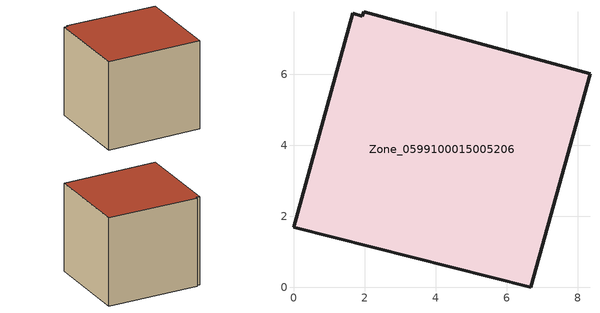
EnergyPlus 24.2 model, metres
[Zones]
Zone_0599100015005206
 floor ground (C_G): 1.93,7.63 1.97,7.76 8.34,6 6.68,0 0,1.69 1.67,7.71 z0.92
 wall outside (C_F): 0,1.69 6.68,0 8.34,6 1.97,7.76 1.93,7.63 1.67,7.71 0,1.69 z0.92:7.3
 roof outside (C_R): 1.93,7.63 1.67,7.71 0,1.69 6.68,0 8.34,6 1.97,7.76 z7.3
[BUILDING]
Pand.0599100015005206: North Axis=0; Terrain=City; Loads Convergence Tolerance Value=0.04; Temperature Convergence Tolerance Value=0.4; Solar Distribution=FullExterior; Maximum Number of Warmup Days=25; Minimum Number of Warmup Days=1
[Site:Location]
Rotterdam.The.Hague.AP_ZH_NLD Design_Conditions: Latitude=51.96; Longitude=4.45; Time Zone=1; Elevation=-4.5
[SITE:GROUNDTEMPERATURE:BUILDINGSURFACE]
18, 18, 18, 18, 18, 18, 18, 18, 18, 18, 18, 18
[MATERIAL] Thermal Absorptance=0.9; Solar Absorptance=0.7; Visible Absorptance=0.7
Name | Roughness | Thickness | Conductivity | Density | Specific Heat
G.TC.1946-1964 | MediumSmooth | 0.15 | 1 | 540 | 1210
F.TC.1946-1964 | Rough | 0.3 | 0.857143 | 1920 | 840
R.TC.1946-1964 | MediumRough | 0.2 | 0.235294 | 1500 | 1000
[CONSTRUCTION]
C_G: G.TC.1946-1964
C_F: F.TC.1946-1964
C_R: R.TC.1946-1964
[ZONE]
Zone_0599100015005206: Type=1; Multiplier=1; Ceiling Height=Autocalculate; Volume=Autocalculate; Floor Area=autocalculate; Part of Total Floor Area=Yes
[ZONEINFILTRATION:DESIGNFLOWRATE]
Infil_Zone_0599100015005206: Zone or ZoneList or Space or SpaceList=Zone_0599100015005206; Schedule=AlwaysOn; Design Flow Rate Calculation Method=Flow/Area; Flow Rate per Floor Area=0.003; Constant Term Coefficient=1; Temperature Term Coefficient=0; Velocity Term Coefficient=0; Velocity Squared Term Coefficient=0
[HVACTEMPLATE:ZONE:IDEALLOADSAIRSYSTEM]
Zone_0599100015005206: Maximum Heating Supply Air Temperature=50; Minimum Cooling Supply Air Temperature=13; Maximum Heating Supply Air Humidity Ratio=0.0156; Minimum Cooling Supply Air Humidity Ratio=0.0077; Heating Limit=NoLimit; Cooling Limit=NoLimit; Dehumidification Control Type=ConstantSensibleHeatRatio; Cooling Sensible Heat Ratio=0.7; Dehumidification Setpoint=60; Humidification Control Type=None; Humidification Setpoint=30; Outdoor Air Method=None; Outdoor Air Flow Rate per Person=0.00944; Outdoor Air Flow Rate per Zone Floor Area=0; Outdoor Air Flow Rate per Zone=0; Demand Controlled Ventilation Type=None; Outdoor Air Economizer Type=NoEconomizer; Heat Recovery Type=None; Sensible Heat Recovery Effectiveness=0.7; Latent Heat Recovery Effectiveness=0.65
[ZONECONTROL:THERMOSTAT]
ThermostatControl_Zone_0599100015005206: Zone or ZoneList=Zone_0599100015005206; Control Type Schedule=DualSetpointControlType; Control 1=Thermostat_Zone_0599100015005206; Temperature Difference Between Cutout And Setpoint=0
[THERMOSTATSETPOINT:DUALSETPOINT]
Thermostat_Zone_0599100015005206: Heating Setpoint Temperature Schedule=HeatingSetpoint_Zone_0599100015005206; Cooling Setpoint Temperature Schedule=CoolingSetpoint_Zone_0599100015005206
[SCHEDULE:COMPACT]
HeatingSetpoint_Zone_0599100015005206: Through: 12/31, For: AllDays, Until: 24:00, 21
CoolingSetpoint_Zone_0599100015005206: Through: 12/31, For: AllDays, Until: 24:00, 24
DualSetpointControlType: Through: 12/31, For: AllDays, Until: 24:00, 4
AlwaysOn: Through: 12/31, For: AllDays, Until: 24:00, 1
